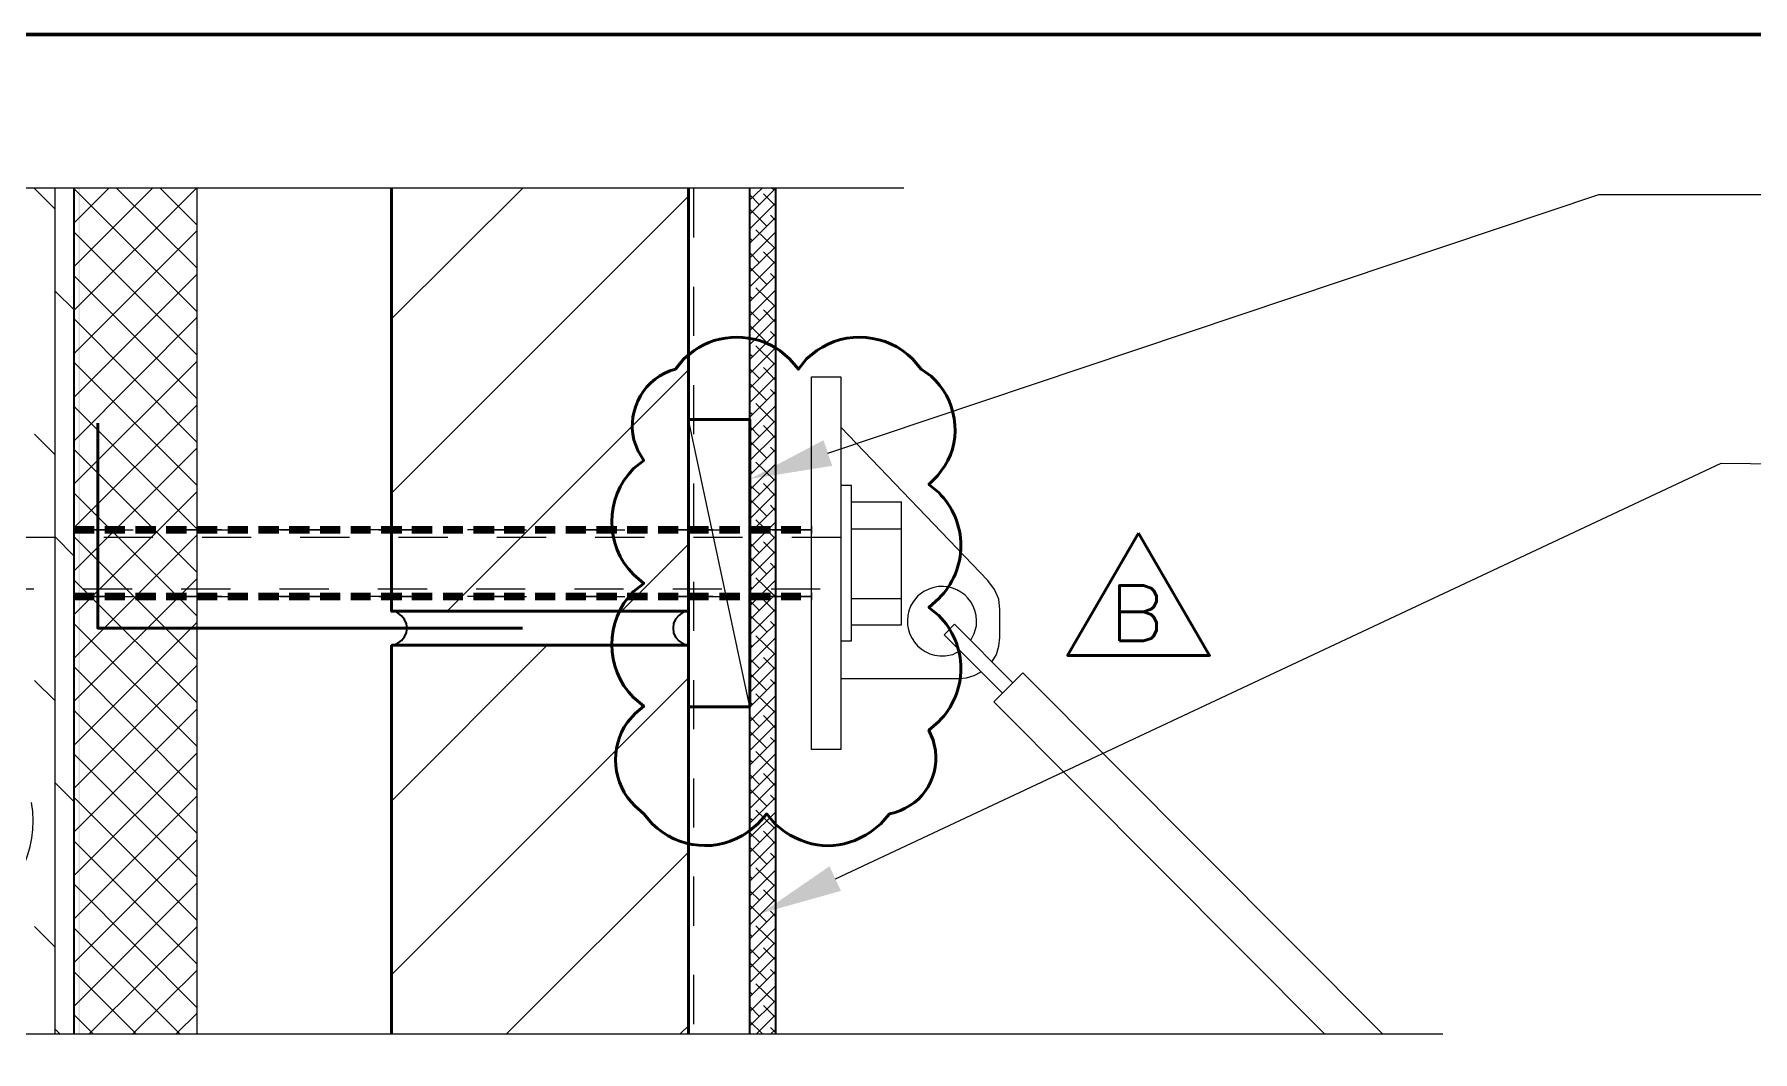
# Model space of a CAD drawing. Header units: inches. Extents: x 5 to 516, y -193 to 129.
# Drawn here: x 346.719 to 350.215, y -18.995 to -16.926 of the extents above; entities that cross this region are included whole.
import ezdxf

# ---------------------------------------------------------------- set-up
doc = ezdxf.new("R2010")
doc.units = ezdxf.units.IN
doc.header["$MEASUREMENT"] = 0
doc.linetypes.add('PDF_IMPORT', pattern=[1, 0.8, -0.2])
doc.layers.add('PDF5_Geometry', color=7, linetype='Continuous')
doc.layers.add('PDF5_Solid Fills', color=7, linetype='Continuous')

msp = doc.modelspace()

# ---------------------------------------------------------------- hatches: boundary and pattern name
at = {"layer": 'PDF5_Solid Fills', "transparency": 33554559}
for points in [[(346.8088058, -18.957898), (346.811028, -18.957898), (346.8110279, -17.239009), (346.8088058, -17.239009)], [(346.8410284, -17.9256759), (346.7999173, -17.9256759), (346.7999173, -17.9412314), (346.8410284, -17.9412308)], [(346.9032503, -17.9256759), (346.8621392, -17.9256759), (346.8621392, -17.9412314), (346.9032503, -17.9412308)], [(346.9665834, -17.9256759), (346.9243612, -17.9256759), (346.9243612, -17.9412314), (346.9665834, -17.9412308)], [(347.0288076, -17.9256759), (346.9865854, -17.9256759), (346.9865854, -17.9412314), (347.0288076, -17.9412308)], [(347.0910284, -17.9256759), (347.0499173, -17.9256759), (347.0499173, -17.9412314), (347.0910284, -17.9412308)], [(347.1532503, -17.9256759), (347.1121392, -17.9256759), (347.1121392, -17.9412314), (347.1532503, -17.9412308)], [(347.2165834, -17.9256759), (347.1743612, -17.9256759), (347.1743612, -17.9412314), (347.2165834, -17.9412308)], [(347.2788076, -17.9256759), (347.2365854, -17.9256759), (347.2365854, -17.9412314), (347.2788076, -17.9412308)], [(347.3410284, -17.9256759), (347.2999173, -17.9256759), (347.2999173, -17.9412314), (347.3410284, -17.9412308)], [(347.4032504, -17.9256759), (347.3621392, -17.9256759), (347.3621392, -17.9412314), (347.4032504, -17.9412308)], [(347.4665834, -17.9256759), (347.4243612, -17.9256759), (347.4243612, -17.9412314), (347.4665834, -17.9412308)], [(347.5288076, -17.9256759), (347.4865854, -17.9256759), (347.4865854, -17.9412314), (347.5288076, -17.9412308)], [(347.5910284, -17.9256759), (347.5499173, -17.9256759), (347.5499173, -17.9412314), (347.5910284, -17.9412308)], [(347.6543615, -17.9256759), (347.6121393, -17.9256759), (347.6121393, -17.9412314), (347.6543615, -17.9412308)], [(347.7165835, -17.9256759), (347.6743612, -17.9256759), (347.6743612, -17.9412314), (347.7165835, -17.9412308)], [(347.7788065, -17.9256759), (347.7376954, -17.9256759), (347.7376954, -17.9412314), (347.7788065, -17.9412308)], [(347.8410284, -17.9256759), (347.7999173, -17.9256759), (347.7999173, -17.9412314), (347.8410284, -17.9412308)], [(347.9043615, -17.9256759), (347.8621393, -17.9256759), (347.8621393, -17.9412314), (347.9043615, -17.9412308)], [(347.9665835, -17.9256759), (347.9243612, -17.9256759), (347.9243612, -17.9412314), (347.9665835, -17.9412308)], [(348.0288065, -17.9256759), (347.9876954, -17.9256759), (347.9876954, -17.9412314), (348.0288065, -17.9412308)], [(348.0910285, -17.9256759), (348.0499174, -17.9256759), (348.0499174, -17.9412314), (348.0910285, -17.9412308)], [(348.1543615, -17.9256759), (348.1121393, -17.9256759), (348.1121393, -17.9412314), (348.1543615, -17.9412308)], [(348.2165835, -17.9256759), (348.1743613, -17.9256759), (348.1743613, -17.9412314), (348.2165835, -17.9412308)], [(348.2788065, -17.9256759), (348.2376954, -17.9256759), (348.2376954, -17.9412314), (348.2788065, -17.9412308)], [(346.8410284, -18.0612304), (346.7999173, -18.0612304), (346.7999173, -18.076786), (346.8410284, -18.0767854)], [(346.9032503, -18.0612304), (346.8621392, -18.0612304), (346.8621392, -18.076786), (346.9032503, -18.0767854)], [(346.9665834, -18.0612304), (346.9243612, -18.0612304), (346.9243612, -18.076786), (346.9665834, -18.0767854)], [(347.0288076, -18.0612304), (346.9865854, -18.0612304), (346.9865854, -18.076786), (347.0288076, -18.0767854)], [(347.0910284, -18.0612304), (347.0499173, -18.0612304), (347.0499173, -18.076786), (347.0910284, -18.0767854)], [(347.1532503, -18.0612304), (347.1121392, -18.0612304), (347.1121392, -18.076786), (347.1532503, -18.0767854)], [(347.2165834, -18.0612304), (347.1743612, -18.0612304), (347.1743612, -18.076786), (347.2165834, -18.0767854)], [(347.2788076, -18.0612304), (347.2365854, -18.0612304), (347.2365854, -18.076786), (347.2788076, -18.0767854)], [(347.3410284, -18.0612304), (347.2999173, -18.0612304), (347.2999173, -18.076786), (347.3410284, -18.0767854)], [(347.4032504, -18.0612304), (347.3621392, -18.0612304), (347.3621392, -18.076786), (347.4032504, -18.0767854)], [(347.4665834, -18.0612304), (347.4243612, -18.0612304), (347.4243612, -18.076786), (347.4665834, -18.0767854)], [(347.5288076, -18.0612304), (347.4865854, -18.0612304), (347.4865854, -18.076786), (347.5288076, -18.0767854)], [(347.5910284, -18.0612304), (347.5499173, -18.0612304), (347.5499173, -18.076786), (347.5910284, -18.0767854)], [(347.6543615, -18.0612304), (347.6121393, -18.0612304), (347.6121393, -18.076786), (347.6543615, -18.0767854)], [(347.7165835, -18.0612304), (347.6743612, -18.0612304), (347.6743612, -18.076786), (347.7165835, -18.0767854)], [(347.7788065, -18.0612304), (347.7376954, -18.0612304), (347.7376954, -18.076786), (347.7788065, -18.0767854)], [(347.8410284, -18.0612304), (347.7999173, -18.0612304), (347.7999173, -18.076786), (347.8410284, -18.0767854)], [(347.9043615, -18.0612304), (347.8621393, -18.0612304), (347.8621393, -18.076786), (347.9043615, -18.0767854)], [(347.9665835, -18.0612304), (347.9243612, -18.0612304), (347.9243612, -18.076786), (347.9665835, -18.0767854)], [(348.0288065, -18.0612304), (347.9876954, -18.0612304), (347.9876954, -18.076786), (348.0288065, -18.0767854)], [(348.0910285, -18.0612304), (348.0499174, -18.0612304), (348.0499174, -18.076786), (348.0910285, -18.0767854)], [(348.1543615, -18.0612304), (348.1121393, -18.0612304), (348.1121393, -18.076786), (348.1543615, -18.0767854)], [(348.2165835, -18.0612304), (348.1743613, -18.0612304), (348.1743613, -18.076786), (348.2165835, -18.0767854)], [(348.2788065, -18.0612304), (348.2376954, -18.0612304), (348.2376954, -18.076786), (348.2788065, -18.0767854)]]:
    msp.add_hatch(color=256, dxfattribs=at).paths.add_polyline_path(points)

# ---------------------------------------------------------------- linework, layer by layer
at = {"layer": 'PDF5_Geometry', "lineweight": 60}
msp.add_lwpolyline([(379.067698, -46.9256782), (379.067698, -16.9256758), (334.0676944, -16.9256758), (334.0676944, -46.9256782)], dxfattribs=at)
at = {"layer": 'PDF5_Geometry', "lineweight": 15}
for points in [[(345.0388065, -17.2378978), (346.3643622, -17.2378978), (346.4432509, -17.3712311), (346.5810288, -17.0767866), (346.6565844, -17.2378978), (348.4876957, -17.2378978)], [(346.7610288, -17.2812305), (346.7188066, -17.2390082)], [(346.7610288, -18.957898), (346.7610288, -17.239009)], [(346.7999173, -17.2390077), (346.7999173, -18.9578967)], [(346.7999173, -17.4867856), (347.0476951, -17.2390078)], [(346.7999173, -17.3090082), (346.8699173, -17.2390082)], [(346.7999173, -17.397898), (346.9588062, -17.2390091)], [(347.0499173, -17.4901199), (346.7999173, -17.2401199)], [(347.0499173, -17.4012301), (346.8865839, -17.2390079)], [(347.0499173, -17.3134525), (346.9754728, -17.2390081)], [(347.0499173, -18.957898), (347.0499173, -17.239009)], [(347.4454726, -17.5045649), (347.7121393, -17.2390093)], [(347.4454726, -17.8590074), (348.0499171, -17.2545629)], [(348.1743613, -17.2623412), (348.1988057, -17.2390079)], [(348.1743613, -17.2912312), (348.2265835, -17.239009)], [(348.1743613, -17.3212311), (348.2265835, -17.2690089)], [(348.1943627, -17.2723419), (348.1743627, -17.2523419)], [(348.2265848, -17.2745641), (348.2021403, -17.2501196)], [(348.2243626, -17.242342), (348.2199182, -17.2390087)], [(348.3332516, -17.7778962), (349.9021406, -17.2512295), (350.8254741, -17.2512295)], [(348.1743613, -17.3501188), (348.2265835, -17.2978966)], [(348.2088077, -17.3156746), (348.1743633, -17.2812302)], [(348.2265848, -17.304564), (348.2165848, -17.2934529)], [(346.7999173, -17.5745632), (347.0499173, -17.3245632)], [(347.0499173, -17.5778975), (346.7999173, -17.3278975)], [(348.1743613, -17.3801187), (348.2265835, -17.3278965)], [(348.1799177, -17.3456746), (348.1743622, -17.340119)], [(348.2243626, -17.3601195), (348.1865848, -17.3234529)], [(348.1743613, -17.4090087), (348.2265835, -17.3578976)], [(348.1943627, -17.3901195), (348.1743627, -17.3701195)], [(348.2265848, -17.3923416), (348.2021403, -17.3678971)], [(348.1743613, -17.4390086), (348.2265835, -17.3867864)], [(348.2088077, -17.4345644), (348.1743633, -17.4001199)], [(346.7999173, -17.663453), (347.0499173, -17.413453)], [(347.0499173, -17.6667851), (346.7999173, -17.416785)], [(348.1743613, -17.4690085), (348.2265835, -17.4167863)], [(348.2243626, -17.4778971), (348.1865848, -17.4412304)], [(348.2265848, -17.4223415), (348.2165848, -17.4123415)], [(346.7999173, -17.4856757), (346.7610284, -17.4478979)], [(348.1743613, -17.4978962), (348.2265835, -17.445674)], [(348.1743613, -17.5278962), (348.2265835, -17.4756739)], [(348.1799177, -17.4634521), (348.1743622, -17.4590076)], [(346.7999173, -17.7523405), (347.0499173, -17.5012294)], [(347.0499173, -17.7556749), (346.7999173, -17.5045637)], [(348.1743613, -17.5567861), (348.2265835, -17.5045639)], [(348.1943627, -17.507897), (348.1743627, -17.487897)], [(348.2265848, -17.511229), (348.2021403, -17.4856735)], [(348.1743613, -17.586786), (348.2265835, -17.5345638)], [(348.2088077, -17.5523419), (348.1743633, -17.5178974)], [(348.2265848, -17.540119), (348.2165848, -17.530119)], [(348.1743613, -17.615676), (348.2265835, -17.5634538)], [(348.1799177, -17.5812296), (348.1743622, -17.5767851)], [(348.2243626, -17.5967868), (348.1865848, -17.559009)], [(346.7999173, -17.8401181), (347.0499173, -17.5901181)], [(347.0499173, -17.8434525), (346.7999173, -17.5934524)], [(347.5588058, -18.0990089), (348.049917, -17.6078978)], [(348.1743613, -17.6456737), (348.2265835, -17.5934514)], [(348.1943627, -17.6256745), (348.1743627, -17.6056745)], [(348.2265848, -17.6290088), (348.2021403, -17.6034533)], [(348.1743613, -17.6745637), (348.2265835, -17.6223414)], [(348.1743613, -17.7045636), (348.2265835, -17.6523413)], [(348.2088077, -17.6701194), (348.1743633, -17.6356749)], [(348.2265848, -17.6578965), (348.2165848, -17.6478965)], [(348.3599172, -17.6223402), (348.3599172, -18.380118), (348.2999172, -18.380118)], [(348.2999174, -18.380118), (348.2999174, -17.6223402), (348.3599174, -17.6223402)], [(346.7999173, -17.9290079), (347.0499173, -17.6790079)], [(347.0499173, -17.9323423), (346.7999173, -17.6823422)], [(348.1743613, -17.7334513), (348.2265835, -17.6812291)], [(348.2243626, -17.7145643), (348.1865848, -17.6767865)], [(348.1743613, -18.2934534), (348.0499168, -17.7090089)], [(348.1743613, -17.7634535), (348.2265835, -17.7112312)], [(348.1799177, -17.6990094), (348.1743622, -17.6945649)], [(348.1943627, -17.743452), (348.1743627, -17.723452)], [(348.2265848, -17.7467863), (348.2021403, -17.7212308)], [(348.3599172, -17.7245628), (348.6588061, -18.036785)], [(346.7610288, -17.7812305), (346.7188066, -17.7390083)], [(348.1743613, -17.7923412), (348.2265835, -17.7412301)], [(348.2088077, -17.7878969), (348.1743633, -17.7534525)], [(346.7999173, -18.0167855), (347.0499173, -17.7667855)], [(347.0499173, -18.0201199), (346.7999173, -17.7701198)], [(348.1743613, -17.8223411), (348.2265835, -17.7701189)], [(348.2265848, -17.775674), (348.2165848, -17.765674)], [(348.1743613, -17.852341), (348.2265835, -17.8001188)], [(348.1743613, -17.881231), (348.2265835, -17.8290087)], [(348.1799177, -17.8178968), (348.1743622, -17.8123413)], [(348.2243626, -17.8323418), (348.1865848, -17.7956751)], [(348.3488065, -18.6434539), (350.1510289, -17.7978983), (351.8165845, -17.8167872)], [(346.7999173, -18.1056753), (347.0499173, -17.8556753)], [(347.0499173, -18.1090074), (346.7999173, -17.8590074)], [(348.1743613, -17.9112309), (348.2265835, -17.8590087)], [(348.1943627, -17.8612295), (348.1743627, -17.8423406)], [(348.2265848, -17.8645638), (348.2021403, -17.8390083)], [(348.3599172, -18.1590088), (348.3810283, -18.1590088), (348.3810283, -17.8434532), (348.3599172, -17.8434532)], [(348.1743613, -17.9401186), (348.2265835, -17.8878964)], [(348.2088077, -17.9056744), (348.1743633, -17.87123)], [(348.2265848, -17.8945638), (348.2165848, -17.8834526)], [(348.3810286, -17.8767867), (348.4832508, -17.8767867)], [(348.4832512, -18.1267867), (348.4832512, -17.8767867)], [(346.7999173, -17.9334522), (346.7999173, -17.9323411)], [(348.1743613, -17.9701185), (348.2265835, -17.9178963)], [(348.1799177, -17.9356743), (348.1743622, -17.9301188)], [(348.2243626, -17.9501193), (348.1865848, -17.9134526)], [(348.3810286, -17.9312301), (348.4832508, -17.9312301)], [(346.7999173, -17.9867856), (346.7610284, -17.9478967)], [(346.7999173, -18.1945629), (347.0499173, -17.9434517)], [(347.0499173, -18.1978972), (346.7999173, -17.9478972)], [(347.9132506, -18.0990089), (348.0499173, -17.9623423)], [(348.1743613, -17.9990085), (348.2265835, -17.9467863)], [(348.1943627, -17.9801192), (348.1743627, -17.9601192)], [(348.2265848, -17.9823414), (348.2021403, -17.9578969)], [(348.1743613, -18.0290084), (348.2265835, -17.9767862)], [(348.2088077, -18.0234519), (348.1743633, -17.9890075)], [(348.2265848, -18.0123413), (348.2165848, -18.0012302)], [(346.7999173, -18.2823427), (347.0499173, -18.0323427)], [(347.0499173, -18.2856748), (346.7999173, -18.0356748)], [(348.1743613, -18.0578961), (348.2265835, -18.0056739)], [(348.1743613, -18.0878983), (348.2265835, -18.0356761)], [(348.2243626, -18.0678968), (348.1865848, -18.0312302)], [(348.6676949, -18.2012293), (348.6765838, -18.1867848), (348.6810282, -18.1701182), (348.6832505, -18.1523404), (348.6832505, -18.0956737), (348.6810282, -18.0745626), (348.6721394, -18.0545626), (348.658806, -18.0367848)], [(348.1743613, -18.116786), (348.2265835, -18.0645638)], [(348.1799177, -18.0534518), (348.1743622, -18.0478963)], [(348.3810286, -18.0734533), (348.4832508, -18.0734533)], [(348.5288066, -18.0590077), (348.5165844, -18.0678966), (348.5065844, -18.0801188)], [(348.1743613, -18.1467859), (348.2265835, -18.0945637)], [(348.1943627, -18.0978967), (348.1743627, -18.0778967)], [(348.2088077, -18.1412295), (348.1743633, -18.106785)], [(348.2265848, -18.1001189), (348.2021403, -18.0756744)], [(346.7999173, -18.3712303), (347.0499173, -18.1212303)], [(347.0499173, -18.3745646), (346.7999173, -18.1245646)], [(348.1743613, -18.1756759), (348.2265835, -18.1245648)], [(348.2265848, -18.1301188), (348.2165848, -18.1201188)], [(348.3810286, -18.1267867), (348.4832508, -18.1267867)], [(348.7099177, -18.2445642), (348.5910288, -18.1256753), (348.5699177, -18.1467865), (348.6888066, -18.2656754)], [(348.6243622, -18.1578966), (348.6310289, -18.1445632), (348.6354733, -18.1290077)], [(347.4454726, -18.4856757), (347.7621393, -18.1678979)], [(348.1743613, -18.2056735), (348.2265835, -18.1534513)], [(348.1799177, -18.1712316), (348.1743622, -18.1667872)], [(348.2243626, -18.1856744), (348.1865848, -18.1490077)], [(348.57214, -18.1901188), (348.5876955, -18.1867855), (348.60214, -18.1790077)], [(346.7999173, -18.4590079), (347.0499173, -18.2090079)], [(347.0499173, -18.4634522), (346.7999173, -18.212341)], [(348.1743613, -18.2356757), (348.2265835, -18.1834535)], [(348.1743613, -18.2645634), (348.2265835, -18.2123412)], [(348.1943627, -18.2156743), (348.1743627, -18.1956743)], [(348.2265848, -18.2178964), (348.2021403, -18.1934519)], [(346.7610288, -18.2812305), (346.7188066, -18.2401194)], [(347.4454726, -18.8390083), (348.0499171, -18.2345638)], [(348.1743613, -18.2945633), (348.2265835, -18.2423411)], [(348.2088077, -18.2601192), (348.1743633, -18.2256747)], [(348.2265848, -18.2478963), (348.2165848, -18.2378963)], [(348.3599172, -18.2356757), (348.5999172, -18.2356757), (348.6154728, -18.2345646), (348.6310283, -18.2301202), (348.6454728, -18.2223424)], [(348.6710292, -18.2834527), (348.7299181, -18.2245638)], [(349.4610277, -18.957898), (348.7299165, -18.2245646)], [(348.1743613, -18.3234533), (348.2265835, -18.2712311)], [(348.2243626, -18.3034519), (348.1865848, -18.2667852)], [(349.3432524, -18.957898), (348.6710302, -18.2834535)], [(346.7999173, -18.5478977), (347.0499173, -18.2978977)], [(347.0499173, -18.5512298), (346.7999173, -18.3012297)], [(348.1743613, -18.3534532), (348.2265835, -18.301231)], [(348.1799177, -18.2890069), (348.1743622, -18.2845624)], [(348.1943627, -18.3334518), (348.1743627, -18.3134518)], [(348.2265848, -18.3367861), (348.2021403, -18.3112305)], [(348.1743613, -18.3823409), (348.2265835, -18.3301187)], [(348.2088077, -18.3778967), (348.1743633, -18.3434522)], [(346.7999173, -18.6367852), (347.0499173, -18.3867852)], [(348.1743613, -18.4123409), (348.2265835, -18.3601186)], [(348.1743613, -18.4412308), (348.2265835, -18.3890086)], [(348.2243626, -18.4223416), (348.1865848, -18.3845638)], [(348.2265848, -18.3656761), (348.2165848, -18.3556761)], [(347.0499173, -18.6401196), (346.7999173, -18.3901195)], [(348.1743613, -18.4712307), (348.2265835, -18.4190085)], [(348.1799177, -18.4067867), (348.1743622, -18.4023422)], [(346.7999173, -18.4867857), (346.7610284, -18.4478968)], [(348.1743613, -18.5001185), (348.2265835, -18.4478962)], [(348.1943627, -18.4512293), (348.1743627, -18.4312293)], [(348.2265848, -18.4545636), (348.2021403, -18.4290081)], [(346.7999173, -18.7245628), (347.0499173, -18.4745628)], [(347.0499173, -18.7278972), (346.7999173, -18.4778971)], [(348.1743613, -18.5301184), (348.2265835, -18.4778961)], [(348.2088077, -18.4956742), (348.1743633, -18.4612297)], [(348.2265848, -18.4834513), (348.2165848, -18.4734513)], [(348.1743613, -18.5590083), (348.2265835, -18.5078972)], [(348.1799177, -18.5245642), (348.1743622, -18.5201197)], [(348.2243626, -18.5401191), (348.1865848, -18.5034524)], [(346.7999173, -18.8134526), (347.0499173, -18.5634526)], [(348.1743613, -18.5890083), (348.2265835, -18.536786)], [(348.1943627, -18.5690091), (348.1743627, -18.5501202)], [(348.2265848, -18.5723411), (348.2021403, -18.5467856)], [(347.0499173, -18.8167847), (346.7999173, -18.5667847)], [(347.6799177, -18.957898), (348.0499177, -18.5890091)], [(348.1743613, -18.6190082), (348.2265835, -18.5667859)], [(348.1743613, -18.6478981), (348.2265835, -18.5956759)], [(348.2088077, -18.6134517), (348.1743633, -18.5790073)], [(348.2265848, -18.6012311), (348.2165848, -18.5912311)], [(348.1743613, -18.6778958), (348.2265835, -18.6256736)], [(348.2243626, -18.6578966), (348.1865848, -18.6212299)], [(346.7999173, -18.9023424), (347.0499173, -18.6512313)], [(347.0499173, -18.9056745), (346.7999173, -18.6545634)], [(348.1743613, -18.7067858), (348.2265835, -18.6545635)], [(348.1799177, -18.6434539), (348.1743622, -18.6378983)], [(348.1943627, -18.6867866), (348.1743627, -18.6678977)], [(348.2265848, -18.6901187), (348.2021403, -18.6656742)], [(348.1743613, -18.7367857), (348.2265835, -18.6845635)], [(348.2088077, -18.7312315), (348.1743633, -18.696787)], [(348.1743613, -18.7656757), (348.2265835, -18.7134534)], [(348.2265848, -18.7201186), (348.2165848, -18.7090075)], [(346.7610288, -18.7823428), (346.7188066, -18.7401206)], [(347.0143632, -18.957898), (346.7999187, -18.7434535)], [(346.8310294, -18.957898), (347.0499183, -18.7401202)], [(348.1743613, -18.7956756), (348.2265835, -18.7434533)], [(348.1743613, -18.8245633), (348.2265835, -18.7723411)], [(348.1799177, -18.7612291), (348.1743622, -18.7556736)], [(348.2243626, -18.7756741), (348.1865848, -18.7390075)], [(345.014363, -18.9590079), (346.3399187, -18.9590079), (346.4188075, -19.0923413), (346.5565853, -18.7967857), (346.6321409, -18.9590079), (349.5843633, -18.9590079)], [(348.1743613, -18.8545632), (348.2265835, -18.802341)], [(348.1943627, -18.805674), (348.1743627, -18.785674)], [(348.2265848, -18.8078962), (348.2021403, -18.7834517)], [(346.9254734, -18.957898), (346.7999178, -18.8323424)], [(346.9199169, -18.957898), (347.0499169, -18.8290091)], [(348.1743613, -18.8834532), (348.2265835, -18.831231)], [(348.2088077, -18.849009), (348.1743633, -18.8145646)], [(348.2265848, -18.8378983), (348.2165848, -18.8278983)], [(348.1743613, -18.9134531), (348.2265835, -18.8612309)], [(348.1799177, -18.8790089), (348.1743622, -18.8734534)], [(348.2243626, -18.8934539), (348.1865848, -18.8567872)], [(348.1743613, -18.9423408), (348.2265835, -18.8912297)], [(348.1943627, -18.9234516), (348.1743627, -18.9034516)], [(348.2265848, -18.9256759), (348.2021403, -18.9012315)], [(346.8376958, -18.957898), (346.799918, -18.9201202)], [(347.0076945, -18.957898), (347.0499167, -18.9167869)], [(348.0332502, -18.957898), (348.0499169, -18.9423424)], [(348.1999169, -18.957898), (348.1743614, -18.9334535)], [(348.1888063, -18.957898), (348.226584, -18.9201202)], [(348.2265848, -18.9556736), (348.2165848, -18.9456736)], [(346.7699173, -18.957898), (346.7610285, -18.9490091)], [(348.2176962, -18.957898), (348.2265851, -18.9501202)]]:
    msp.add_lwpolyline(points, dxfattribs=at)
at = {"layer": 'PDF5_Geometry', "lineweight": 35}
for points in [[(346.7999173, -18.957898), (346.7999173, -17.239009)], [(348.1743613, -18.957898), (348.1743613, -17.239009)], [(348.2265848, -17.2390077), (348.2265848, -18.9578967)], [(347.4565837, -18.1012306), (347.4454726, -18.0990084)], [(348.0499174, -18.0990089), (348.0388062, -18.1012312)], [(347.4454726, -18.1678973), (347.4565837, -18.1656751)], [(348.0388062, -18.1656756), (348.0499174, -18.1678978)]]:
    msp.add_lwpolyline(points, dxfattribs=at)
at = {"layer": 'PDF5_Geometry', "lineweight": 50}
for points in [[(348.0499174, -17.2390077), (348.0499174, -18.0990077), (347.4454729, -18.0990077), (347.4454729, -17.2390077)], [(348.0610299, -17.5690068), (348.0399188, -17.5856735), (348.0232521, -17.6067846)], [(348.3110299, -17.5690068), (348.2899188, -17.5856735), (348.2732522, -17.6067846), (348.2554744, -17.5856735), (348.2354744, -17.5690068)], [(348.5432522, -17.621229), (348.5232522, -17.6067846), (348.5054744, -17.5856735)], [(347.7121397, -18.1334531), (346.8476952, -18.1334531), (346.8476952, -17.7167864)], [(348.9265857, -18.1590088), (348.9265857, -18.0467865), (348.9754746, -18.0467865), (348.9910302, -18.0523421), (348.9965857, -18.0578976), (349.0021413, -18.0678976), (349.0021413, -18.0790088), (348.9965857, -18.0901199), (348.9910302, -18.0945643), (348.9754746, -18.1001199), (348.9265857, -18.1001199)], [(348.9754726, -18.1001189), (348.9910282, -18.1056744), (348.9965837, -18.11123), (349.0021393, -18.1223411), (349.0021393, -18.1378967), (348.9965837, -18.1490078), (348.9910282, -18.1545633), (348.9754726, -18.1590078), (348.9265837, -18.1590078)], [(347.4454726, -18.1678973), (348.0499171, -18.1678973), (348.0499171, -18.9578974)], [(347.4454726, -18.957898), (347.4454726, -18.1678979)], [(347.9410299, -18.4956736), (347.9588077, -18.5112291), (347.9754743, -18.5312291)], [(348.1710299, -18.5478958), (348.1910299, -18.5312291), (348.2088077, -18.5112291), (348.2254744, -18.5312291), (348.2454744, -18.5478958)], [(348.4210299, -18.5478958), (348.4410299, -18.5312291), (348.4588077, -18.5112291)]]:
    msp.add_lwpolyline(points, dxfattribs=at)
at = {"layer": 'PDF5_Geometry', "lineweight": 9}
for points in [[(348.0499174, -17.2390077), (348.0499174, -18.9578967)], [(348.1743613, -18.957898), (348.1743613, -17.239009)]]:
    msp.add_lwpolyline(points, dxfattribs=at)
at = {"layer": 'PDF5_Geometry', "linetype": 'PDF_IMPORT', "lineweight": 15, "ltscale": 0.042222}
msp.add_lwpolyline([(348.0599181, -17.2390077), (348.0599181, -18.9401204)], dxfattribs=at)
at = {"layer": 'PDF5_Geometry', "lineweight": 50}
for points in [[(348.0499174, -18.2934523), (348.0499174, -17.7090078), (348.1743618, -17.7090078), (348.1743618, -18.2934523)], [(348.9654742, -17.9401186), (349.1099186, -18.1890075), (348.8210297, -18.1890075)]]:
    msp.add_lwpolyline(points, close=True, dxfattribs=at)
for points in [[(347.9388077, -17.750118), (347.9465855, -17.7723401), (347.9588077, -17.7923402), (347.9376966, -17.8090069, 0.407474433), (347.9376966, -18.0245624), (347.9588077, -18.0423402), (347.9376966, -18.0590069, 0.407474327), (347.9376966, -18.2745624), (347.9588077, -18.2923402), (347.9410299, -18.3067847), (347.9254743, -18.3245624)], [(348.5521411, -18.3823402), (348.5476966, -18.3612291), (348.5388077, -18.3412291), (348.5588077, -18.3234513, 0.417721104), (348.5588077, -18.1078957), (348.5388077, -18.0912291), (348.5588077, -18.0734513, 0.41772114), (348.5588077, -17.8578958), (348.5388077, -17.8412291), (348.5565855, -17.8234513), (348.5710299, -17.8034513)]]:
    msp.add_lwpolyline(points, format="xyb", dxfattribs=at)
at = {"layer": 'PDF5_Geometry', "linetype": 'PDF_IMPORT', "lineweight": 15, "ltscale": 0.042222}
for points in [[(346.819917, -17.9334522), (348.2999174, -17.9334522)], [(346.819917, -18.069009), (348.2999174, -18.069009)]]:
    msp.add_lwpolyline(points, close=True, dxfattribs=at)
at = {"layer": 'PDF5_Geometry', "lineweight": 0}
msp.add_lwpolyline([(348.2999174, -17.9256759), (348.2999174, -17.9412314)], dxfattribs=at)
at = {"layer": 'PDF5_Geometry', "linetype": 'PDF_IMPORT', "lineweight": 15, "ltscale": 0.083333}
for points in [[(348.3599172, -17.9490094), (346.4176947, -17.9490094)], [(346.4176947, -18.0534518), (348.3599176, -18.0534518)]]:
    msp.add_lwpolyline(points, dxfattribs=at)
at = {"layer": 'PDF5_Geometry', "lineweight": 15}
msp.add_lwpolyline([(346.7999173, -18.0678979), (346.7999173, -18.069009)], close=True, dxfattribs=at)
at = {"layer": 'PDF5_Geometry', "lineweight": 0}
msp.add_lwpolyline([(348.2999174, -18.076786), (348.2999174, -18.0612304)], close=True, dxfattribs=at)
at = {"layer": 'PDF5_Geometry', "lineweight": 50}
for points in [[(348.2354744, -17.5690068), (348.1852707, -17.5330439), (348.1107892, -17.5323957), (348.0610299, -17.5690068)], [(348.5054744, -17.5856735), (348.4551411, -17.5345809), (348.369141, -17.5268031), (348.3110299, -17.5690068)], [(348.0232521, -17.6067846), (347.9614929, -17.622266), (347.923104, -17.6888031), (347.9388077, -17.750118)], [(348.5710299, -17.8034513), (348.60803, -17.7469883), (348.5944744, -17.6643772), (348.5432522, -17.621229)], [(347.9254743, -18.3245624), (347.888678, -18.3768402), (347.8944743, -18.4512847), (347.9410299, -18.4956736)], [(348.4588077, -18.5112291), (348.5200299, -18.4988587), (348.5604003, -18.4436736), (348.5521411, -18.3823402)], [(347.9754743, -18.5312291), (348.0290299, -18.5831551), (348.1094929, -18.591118), (348.1710299, -18.5478958)], [(348.2454744, -18.5478958), (348.3034188, -18.5852662), (348.363141, -18.5858402), (348.4210299, -18.5478958)]]:
    msp.add_open_spline(points, degree=3, dxfattribs=at)
at = {"layer": 'PDF5_Geometry', "lineweight": 15}
for points in [[(348.6354733, -18.1290077), (348.6420104, -18.0689151), (348.5808807, -18.0286929), (348.5288066, -18.0590077)], [(348.5065844, -18.0801188), (348.4755289, -18.126878), (348.5101215, -18.1943595), (348.57214, -18.1901188)], [(346.3499181, -18.7056757), (346.5169922, -18.8291387), (346.7441404, -18.6908239), (346.7132515, -18.487898)]]:
    msp.add_open_spline(points, degree=3, dxfattribs=at)
at = {"layer": 'PDF5_Geometry', "lineweight": 35}
for points in [[(347.4565837, -18.1656751), (347.4838059, -18.1488973), (347.4838059, -18.1180084), (347.4565837, -18.1012306)], [(348.0388062, -18.1012312), (348.0113618, -18.1156571), (348.0113618, -18.1512497), (348.0388062, -18.1656756)]]:
    msp.add_open_spline(points, degree=3, dxfattribs=at)
at = {"layer": 'PDF5_Solid Fills', "lineweight": 50, "transparency": 33554559}
for points in [[(348.3421401, -17.8034518), (348.1743624, -17.8301185), (348.3243624, -17.7512296)], [(348.3599172, -18.6678973), (348.197695, -18.7134529), (348.3365839, -18.6178973)]]:
    msp.add_solid(points, dxfattribs=at)

doc.saveas('drawing.dxf')
